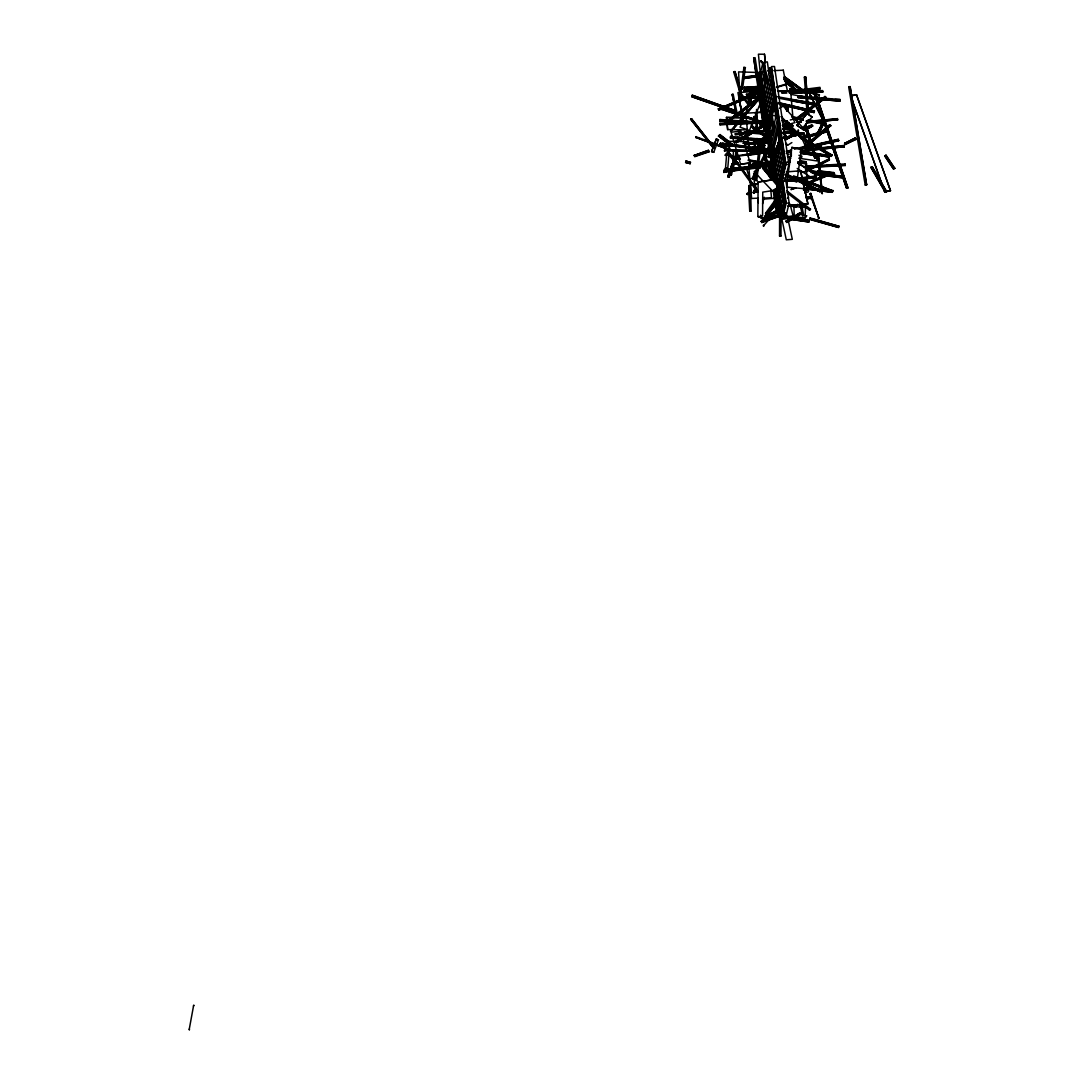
<?xml version="1.0" encoding="UTF-8"?>
<svg xmlns="http://www.w3.org/2000/svg" width="1084" height="1084" viewBox="0 0 1084 1084"><rect width="100%" height="100%" fill="white"/><g stroke="black" fill="none" stroke-linecap="round" stroke-linejoin="round"><path stroke-width="1.5" d="M787.079 133.129L787.174 131.57L804.138 133.115L804.043 134.673L787.079 133.129L804.043 134.673M758.136 182.031L757.838 216.773L762.567 216.014L762.757 192.112L777.038 189.957L777.147 179.131L758.136 182.031L777.147 179.131M777.092 179.05L777.038 189.957M759.667 145.161L759.762 140.635M760.155 167.966L760.304 163.061L759.274 162.966M760.196 167.79L760.304 163.061M760.561 151.272L760.792 140.73M798.122 97.546L798.231 96.002L840.114 99.538L840.005 101.083L798.122 97.546L840.005 101.083M730.44 137.939L730.548 136.408L768.962 139.809L768.868 141.34L730.44 137.939L768.868 141.34M807.255 198.237L811.93 198.629L812.024 197.071L805.819 196.556M749.261 133.278L749.383 131.72L766.212 133.224L766.09 134.782M784.721 181.394L816.374 177.559L816.238 176.001L784.586 179.836M816.374 177.559L816.238 176.001M807.255 189.266L832.2 192.315L832.349 190.77L805.751 187.518M783.176 126.408L789.166 123.657L788.407 122.302L782.418 125.053M789.166 123.657L788.407 122.302M787.58 206.001L805.548 207.491L805.087 218.019L785.48 216.393L785.629 213.318M817.824 172.261L817.973 170.716L833.731 172.546L833.569 174.09L833.731 172.546M817.973 170.716L817.905 171.909L833.664 173.738M812.837 172.6L834.463 175.432L834.639 173.887L808.014 170.405M826.008 175.852L842.715 177.83L842.783 176.624L832.769 175.445M790.087 161.015L790.155 159.863M797.892 162.315L805.778 163.237L805.927 161.706L799.626 160.96M732.649 163.955L734.993 163.86L732.649 163.955L733.516 150.473M734.925 164.185L735.846 150.378M722.621 144.565L768.976 150.676L722.621 144.565L722.703 143.413L767.499 148.928M722.716 144.199L722.798 143.047M768.976 150.676L769.152 149.145L760.778 148.427M725.508 168.183L726.605 154.646L728.868 154.944L727.77 168.467L725.508 168.183L727.77 168.467M784.653 81.219L784.613 80.365M805.209 146.015L829.666 124.809L830.75 125.622L804.992 147.925M763.57 168.21C759.694 162.79 763.217 161.95 764.532 168.074M791.943 219.496L792.147 217.952L809.152 220.431L808.949 221.976L791.943 219.496L808.949 221.976M801.008 153.278L817.268 155.717L816.699 160.893L798.813 158.223M758.244 198.155L751.605 198.453L748.624 164.917L768.502 164.321L769.694 177.803M768.502 164.321L748.61 165.012M755.331 180.364L759.803 141.015L761.253 141.205L756.781 180.554L755.331 180.364L756.781 180.554M777.336 193.765L778.786 193.833L777.336 193.765L777.364 211.082L778.854 210.743L777.364 211.082M746.158 167.221L765.467 163.765L768.339 173.399M751.469 184.7L757.906 183.548L751.456 184.808L746.646 168.819M760.819 148.603L761.93 152.275L747.459 154.863M791.334 152.939L786.727 151.259M793.366 119.226L790.277 119.972M784.504 138.4L800.046 134.131L784.491 138.495M800.155 152.275L829.368 157.126L829.599 155.595L800.399 150.744M791.293 100.812L813.854 104.877L814.111 103.332L777.052 96.666M745.358 67.479L742.567 88.888L741.117 88.78L743.909 67.371L745.385 67.818L743.909 67.371M787.336 179.971L791.835 147.41L801.374 149.199L798.136 172.654L796.875 181.76L787.336 179.971L796.903 181.651M729.18 144.402L718.516 135.961L719.993 134.579L731.998 144.036M718.462 136.299L719.993 134.579M730.508 145.405L732.052 143.684M782.499 129.24L792.811 126.11L791.997 123.942L783.176 126.625M792.811 126.11L791.997 123.942M805.005 148.508L838.623 140.798L838.23 139.267L806.211 146.611M838.623 140.798L838.23 139.267M766.009 163.643L763.15 151.055L764.572 150.879L767.431 163.467L766.009 163.643L763.095 151.394M813.515 91.977L814.965 91.368L847.945 187.925L846.55 188.209L813.515 91.977L814.965 91.368M846.55 188.209L813.569 91.652M749.857 161.272L771.401 165.066L748.285 160.473M748.448 159.7L771.564 164.294L748.366 160.215M806.225 120.947L820.791 123.684L821.062 122.153L808.122 119.728M820.791 123.684L821.062 122.153M806.144 184.7L825.656 176.475L825.466 175.08L805.954 183.291M825.656 176.475L825.466 175.08M749.545 93.78L750.575 93.739M779.816 104.443L814.111 112.56L814.45 111.029L778.515 102.533M870.926 167.505L872.268 166.679L886.671 191.773L885.371 192.275L870.926 167.505L872.268 166.679M885.371 192.275L870.98 167.166M807.702 198.44L808.014 199.307M756.496 168.115L723.814 172.031L723.949 171.231L756.496 166.8M723.949 172.546L723.949 171.231M733.489 164.24L729.193 177.139L727.798 176.746L732.093 163.847L733.434 164.592L732.093 163.847M729.193 177.139L727.852 176.394M759.762 166.353L769.518 165.025L769.518 166.34L763.014 167.234M769.518 166.34L769.518 165.025M771.794 214.808L763.028 219.686L762.16 218.683L779.748 208.562L780.615 209.564L774.708 213.182M763.028 219.686L762.228 218.331M780.548 209.93L779.748 208.562M736.321 162.614L737.201 162.194L736.321 162.614L757.431 192.098L758.299 191.692L737.161 162.37M757.431 192.098L758.339 191.516L737.201 162.194M757.12 167.031L724.424 170.744L724.437 169.429L770.223 164.226L770.209 165.54L765.304 166.096M770.209 165.54L770.223 164.226M756.076 163.345L757.106 163.305L756.076 163.345L756.646 168.264M189.158 1029.732L193.657 1005.274M789.559 91.449L790.06 88.807L801.469 91.124M806.361 92.126L819.409 94.796L818.447 99.945L808.664 97.953M763.678 93.129L765.169 92.723M785.954 221.38L799.897 212.938L800.697 214.307L786.808 222.45L785.954 221.38L799.897 212.938M786.808 222.45L800.751 213.995M784.775 76.896L803.867 90.799L802.946 91.612L783.854 77.709L784.775 76.896L803.867 90.799M802.946 91.612L803.935 90.406M790.385 204.456L795.778 207.261L797.621 204.28M807.607 188.724L804.87 193.006M752.811 128.454L753.759 127.221L767.133 136.327L766.185 137.56L752.811 128.454L753.759 127.221M747.377 155.486L770.128 152.017L770.128 150.717L736.009 155.92M770.128 152.017L770.616 150.378L724.708 149.877L724.464 150.703L770.426 151.719L770.616 150.378M763.285 225.96L780.941 206.339M763.786 226.299L763.434 225.174M780.439 206.001L780.792 207.125M785.48 216.393L805.114 217.925M759.803 141.015L761.253 141.205M735.264 141.828L764.789 123.928L735.264 141.828L736.185 142.79L765.643 125.27M736.185 142.79L765.724 124.89M730.548 136.408L733.814 137.072M768.962 139.809L762.215 139.579M729.749 144.294C727.215 143.644 718.014 149.077 720.657 142.98L724.302 145.351L723.394 146.638M723.177 144.795L723.34 146.34L729.911 145.852M753.61 144.009L767.58 137.573L753.61 144.009L752.797 142.993L766.849 136.178M769.193 141.326L769.355 142.885L769.193 141.326L742.892 143.305M807.458 171.028L829.314 160.147L829.138 158.82L807.268 169.7M829.314 160.147L829.138 158.82M789.586 217.857L794.287 217.952M805.155 191.963C811.239 193.779 808.244 187.085 803.501 189.876M764.803 216.258L766.036 216.976L764.803 216.258L776.334 201.339L777.567 202.058L766.036 216.976M765.507 213.277L766.754 213.982L765.507 213.277L776.794 197.844L777.973 198.887L776.794 197.844M776.334 201.339L777.485 202.41M773.204 190.296L775.25 206.583L777.824 217.125L778.827 217.003L776.239 206.434L774.22 190.269M798.231 96.002L806.523 97.059M840.114 99.538L835.019 99.457M753.19 192.654L754.193 192.925L753.19 192.654L753.827 190.499L754.789 190.933L753.827 190.499M783.326 133.684L783 132.167L795.155 130.243M791.889 142.573L787.594 145.27L785.643 143.224M744.369 87.438L761.131 86.3L761.253 87.858L744.559 88.658L744.369 87.438L761.131 86.3M744.559 88.658L744.437 87.099M759.491 89.376L760.548 89.159L759.491 89.376L756.578 72.533L755.562 72.587L761.144 106.205L762.201 105.975L756.578 72.533L762.201 105.975M761.253 87.858L744.627 88.319M812.024 197.071L807.295 197.017M811.93 198.629L805.778 197.776M722.174 108.779L719.058 110.08L718.34 108.983L758.868 91.706L759.586 92.817L725.277 107.479M719.058 110.08L718.407 108.63M759.518 93.156L758.868 91.706M771.401 165.066L771.645 163.765M784.789 135.73L783.231 133.102M691.7 96.666L735.846 112.018L691.7 96.666L692.242 95.216L736.307 110.92L692.242 95.216M805.927 161.706L799.545 161.34M805.778 163.237L797.973 161.95M800.819 137.56L826.414 130.459L826.943 131.923L801.347 139.037M826.943 131.923L826.414 130.459M757.689 199.578L758.285 202.722M762.58 199.226L777.296 198.074L780.846 216.895L761.266 218.29M805.52 139.66L802.268 139.43M797.702 162.397L805.615 162.966L799.26 162.614M774.748 189.47L775.778 189.456L774.748 189.47L777.973 216.881L779.044 216.692L775.778 189.456L779.952 216.99L780.981 216.949L779.247 206.326L778.176 206.543M742.743 77.14L742.987 78.698L759.491 76.368L759.166 75.148L742.743 77.14L742.987 78.698M759.41 76.707L759.166 75.148M768.421 163.02L769.437 162.939L768.421 163.02L770.968 176.299M761.212 221.393L780.968 214.144L781.523 215.635L761.835 222.559L761.212 221.393L780.968 214.144M761.835 222.559L761.28 221.068M747.621 94.823L762.079 87.953L762.757 89.389L748.366 95.92L747.621 94.823L762.079 87.953M748.366 95.92L747.689 94.484M756.795 148.305L750.44 150.419L749.83 149.267L764.22 144.186L764.748 145.676L759.979 147.261M757.919 151.692L750.223 152.166M750.44 150.419L749.898 148.928M767.187 164.416L752.486 165.324L752.31 164.09L767.486 163.128L764.572 150.879M752.486 165.324L772.093 164.118L766.239 130.378L746.605 131.679L750.209 152.275M764.748 145.676L764.22 144.186M766.131 163.332L752.282 164.185M733.665 71.815L735.06 71.598L733.665 71.815L739.789 92.113L741.185 91.91L735.06 71.598M739.789 92.113L741.266 91.557M767.648 161.475L770.48 161.611L767.648 161.475C766.388 163.874 771.673 164.145 770.48 161.611M690.684 119.335L691.565 118.725L714.234 147.681L713.394 148.115L690.684 119.335L691.565 118.725M713.394 148.115L714.275 147.505M773.61 162.898L775.114 162.478L773.61 162.898L771.469 150.635L772.987 150.215M769.518 163.494L770.534 163.454L771.903 173.128L770.873 173.155L769.748 165.066M770.534 163.454L771.903 173.128M770.873 173.155L771.93 172.952M805.398 149.321L843.88 145.5L844.138 146.746L802.241 151.218L802.052 149.646M843.88 145.5L844.07 147.072M771.456 149.646L772.892 149.565L771.456 149.646L773.881 163.996M766.524 153.25L769.206 154.213L766.524 153.25L767.079 151.774M762.58 203.9L764.166 197.193M739.884 96.896L759.694 97.506L758.394 72.492L738.583 71.883L739.884 96.896L759.667 97.614M740.657 131.11L731.063 132.234L740.589 164.185L750.209 162.952L740.589 164.185M774.003 178.155L772.648 175.12L774.071 174.443L776.103 178.995M776.022 179.334L774.071 174.443M801.225 158.427L801.943 156.299L798.908 155.337M817.268 155.717L800.981 153.427M757.608 72.614L756.578 72.669M785.521 216.095L784.003 216.488L785.521 216.095L785.019 212.749M760.141 72.696L776.049 179.754M771.13 149.809L771.09 138.86L771.13 149.809L772.662 149.565L771.212 149.47M778.298 190.838L778.786 194.537M781.523 216.556L783.041 216.163L781.523 216.556L777.377 187.776M742.676 120.094L739.288 98.265L758.908 97.506L764.125 131.029M746.849 113.237L741.957 113.549L737.919 92.601L757.445 91.3L761.496 112.262L754.979 112.695M760.209 72.831L775.927 179.89M758.881 97.614L739.261 98.373M761.496 112.262L741.984 113.454M746.768 193.833L747.526 194.483L746.768 193.833L748.488 192.261L749.207 193.074L747.526 194.483M749.207 193.074L747.567 194.307M785.317 213.074L785.778 216.556L781.334 216.705L777.187 188.115M759.03 72.438L760.047 72.398L759.03 72.438L763.963 106.069L765.019 105.866L763.963 106.069M769.22 139.362L768.149 139.565L769.328 139.375L773.786 173.02L772.77 173.047L770.29 154.633M772.77 173.047L769.206 146.096M810.033 194.253L810.818 193.358L818.908 218.345L810.033 194.253L810.818 193.358M818.312 218.453L819.111 217.559M753.665 57.764L755.819 72.303L757.337 71.91L755.087 57.709L753.665 57.764L755.819 72.303M685.603 162.465L690.142 163.616L685.603 162.465L685.996 160.96L690.44 162.451M685.996 160.96L688.936 162.072M694.207 155.459L708.448 150.324L708.99 151.814L694.844 156.597L694.207 155.459L708.448 150.324M694.844 156.597L694.288 155.12M736.957 117.316L732.174 94.444L733.177 94.362L737.974 117.235M733.177 94.362L732.12 94.62M725.21 155.175L728.475 151.679L728.746 152.858L725.21 155.175L728.475 151.679M725.67 155.554L728.936 152.058M762.96 64.146L760.873 60.989L763.624 63.035M761.334 60.677L760.683 61.788M760.074 70.948L758.407 54.2L764.491 54.227L765.331 62.601M764.491 54.227L765.29 62.736M761.225 77.56L760.48 72.506L762.797 63.265L764.22 63.224L764.965 68.278L763.543 68.319L761.307 78.089L762.052 83.143L764.356 73.902L763.61 68.834L765.047 68.793L765.792 73.847L764.356 73.902M748.827 131.841L734.938 133.779L735.331 134.972L749.315 132.695L748.922 131.503M764.843 92.343L763.407 92.384L762.946 89.24L765.182 79.471L766.605 79.43L765.86 74.376L764.437 74.417L762.133 83.671L762.879 88.725L764.301 88.671M752.201 123.427L752.73 127.262L751.7 127.289L751.388 124.552M763.407 92.384L765.711 83.129L767.147 83.089M767.336 82.492L765.819 82.885L767.391 82.926M767.309 83.278L765.873 83.319L765.9 82.533M769.952 67.831L770.683 72.885L764.315 98.481L763.57 93.427L769.952 67.831L771.374 67.791L772.12 72.845L771.32 76.043M757.052 123.617L757.174 126.774L756.144 126.733M757.174 126.774L757.011 123.793M765.128 104.064L771.51 78.468L772.946 78.427L772.201 73.373L770.765 73.414L764.383 99.01L765.128 104.064L766.564 104.01M765.954 109.633L772.336 84.051L773.759 84.01L773.014 78.942L771.591 78.996L765.209 104.579L765.954 109.633L767.377 109.592M772.214 82.154L773.014 78.942M766.022 110.161L772.404 84.566L773.841 84.525L774.586 89.579L773.149 89.62L766.767 115.216L766.022 110.161L767.458 110.121M768.068 124.01L767.675 121.313L774.044 95.731L775.48 95.677L775.873 98.387L769.505 123.969L768.068 124.01L775.399 95.162L774.667 90.108L773.231 90.148L766.849 115.731L767.594 120.785L769.03 120.744M767.594 120.785L773.976 95.202L773.231 90.148M776.13 107.899L774.694 107.939L775.331 105.392L776.767 105.351L776.022 100.297L774.599 100.338L773.962 102.885L776.063 117.275L776.09 112.682M772.201 116.476L770.765 116.516L768.461 125.771L769.206 130.825L770.629 130.785M774.301 103.928L774.613 102.682L776.266 117.262M774.017 127.898L772.201 115.609L774.599 106.029M769.206 130.825L771.51 121.571L770.765 116.516M777.201 115.134L775.765 115.175L776.401 112.628L777.838 112.573L776.849 105.866L775.412 105.907L774.775 108.468L776.212 108.427M771.551 136.963L770.114 137.004L769.274 131.34L771.591 122.099L773.014 122.058L772.255 125.134M755.033 192.437L753.678 173.44M772.174 124.619L772.946 121.53L771.51 121.571M756.063 192.464L755.521 184.443M770.114 137.004L772.418 127.763L771.591 122.099M771.076 144.497L770.331 139.443L776.713 113.847L778.149 113.806L778.895 118.861L777.458 118.901L771.158 145.012L771.754 149.023L773.177 148.982L779.559 123.4L778.976 119.389L777.54 119.43L778.122 123.44L771.754 149.023M776.063 117.275L774.897 106.015M771.93 135.419L773.461 129.253M779.816 132.912L779.708 125.297L778.271 125.351L777.635 127.898L779.735 142.275L777.784 128.942M772.526 149.213L772.878 155.839L772.526 149.213L773.962 149.172L774.396 156.313M775.548 159.063L773.962 148.318L778.678 129.443M779.071 127.858L779.708 125.297M773.962 149.172L773.949 153.264M778.461 133.481L778.271 125.351M773.353 154.795L773.8 162.017L775.223 161.977L775.616 160.418L774.775 154.755L773.353 154.795L773.8 162.017M790.06 88.807L801.428 91.273M779.884 133.44L780.521 130.879L779.098 130.92L780.087 137.641L779.45 140.188L780.873 140.148L781.51 137.587L780.521 130.879M780.128 135.649L776.984 148.223L773.962 148.318M774.762 169.51L781.144 143.915L782.58 143.874L781.835 138.82L780.399 138.86L774.017 164.456L774.762 169.51L776.198 169.47M778.515 149.592L780.087 143.305M781.036 142.018L781.835 138.82M773.868 178.074L773.122 172.884L774.152 172.844L774.897 178.033M775.588 175.08L774.843 170.025L781.225 144.443L782.648 144.402L783.393 149.457L781.957 149.497L775.588 175.08L777.011 175.039M774.152 172.844L773.082 173.061M776.212 179.402L775.656 175.608L782.038 150.012L783.475 149.971L784.22 155.026L782.784 155.066L776.808 179.063M783.488 128.305L786.103 137.072L792.025 136.232L788.569 124.416L782.648 125.243M786.103 137.072L783.529 128.156M776.876 179.592L782.865 155.595L784.288 155.554L785.033 160.608L784.233 163.806M770.101 215.323L775.019 214.984C777.662 218.562 768.502 218.927 770.114 215.228L775.019 214.984M778.027 183.047L783.61 160.649L782.865 155.595M778.095 183.562L783.678 161.177L785.114 161.123L785.629 164.619L782.038 179.009M779.247 190.201L777.811 190.242L784.193 164.66L783.678 161.177M777.973 191.299L780.954 179.321L782.391 179.28L783.122 184.334L781.699 184.375L778.719 196.353L777.973 191.299L779.396 191.245M781.022 178.901L781.049 178.115L785.494 177.979L788.895 164.362L774.491 66.503L771.469 66.585L785.873 164.456L782.458 178.846L780.954 178.453L782.54 178.508L786.171 203.169L782.851 216.502L784.437 216.461L785.114 213.738L786.537 213.697L789.193 203.087L785.494 177.979M795.331 119.484L796.361 120.419L825.994 97.411L824.978 96.462L796.767 118.115M792.025 136.232L786.144 136.923M783.204 192.898L783.949 189.917L783.204 184.863L781.767 184.903L778.786 196.868L779.531 201.922L780.968 201.881M779.531 201.922L782.513 189.957L781.767 184.903M782.594 190.472L779.613 202.451L780.358 207.505L783.339 195.526L782.594 190.472L784.03 190.432L784.775 195.486L784.03 198.48M778.312 206.516L779.382 206.299L778.312 206.516L777.797 203.169M781.171 213.087L784.166 201.109L785.588 201.068L784.843 196.014L783.42 196.055L780.426 208.02L781.171 213.087L782.607 213.033M779.599 217.342L781.036 217.45L779.599 217.342L779.545 236L780.981 236.109L781.036 217.45M784.098 199.009L784.843 196.014M781.252 213.602L784.233 201.638L785.67 201.583L782.946 215.31L781.51 215.35L781.252 213.602L782.689 213.562M781.51 215.35L784.233 201.638M781.808 218.833L787.811 218.345L781.808 218.833L786.306 239.808L792.309 239.32L787.811 218.345M779.545 236L781.076 235.77M819.369 94.931L806.32 92.275M792.147 217.952L799.789 219.415M824.978 96.462L825.913 97.75M809.152 220.431L802.878 219.876M838.989 225.946L838.569 227.45L809.707 219.442L810.127 217.938L838.908 226.285M810.127 217.938L809.707 219.442M829.368 157.126L800.249 151.936M851.197 97.492L884.625 191.732L890.465 190.662L856.509 94.715L852.132 95.514M844.585 143.413L855.181 138.047L855.886 139.457L845.385 144.484L844.585 143.413L855.181 138.047M845.385 144.484L844.68 143.074M805.426 166.109L845.073 163.955L845.208 165.513L805.561 167.668M845.208 165.513L845.073 163.955M842.715 177.83L814.409 174.131M838.569 227.45L809.789 219.103M884.625 191.732L851.225 97.357M890.465 190.662L856.509 94.715M726.605 154.646L728.868 154.944M746.375 94.362L747.418 94.051L750.264 103.685M754.965 123.088L755.968 122.953M759.627 123.088L760.656 123.048L759.627 123.088L760.209 127.085L761.266 126.882L760.209 127.085M749.003 185.811L750.521 185.54L751.171 210.946L749.735 210.865L749.003 185.811L750.521 185.54M749.735 210.865L749.085 185.459M751.171 210.946L749.816 210.526M768.122 156.868L768.502 155.622L771.198 156.543L770.819 157.79L768.122 156.868L770.819 157.79M770.9 172.546L771.93 172.519L770.9 172.546L771.483 177.546M776.279 206.556L775.29 206.421M799.518 161.462L800.71 160.432L802.688 162.586M725.589 122.329L759.599 96.801L760.589 97.777L734.722 117.248M752.147 96.679L761.564 99.958L749.491 130.487L740.074 127.207L752.174 96.584M732.377 117.289L759.599 96.801M837.39 118.834L806.333 121.408M806.537 122.966L837.756 119.701L806.618 122.627M884.734 156.055L886.048 155.175L894.747 168.454L893.514 168.996L884.734 156.055L886.048 155.175M893.514 168.996L884.815 155.717M738.705 122.79L730.535 131.232L757.54 100.676L740.9 120.283M731.036 131.557L757.54 100.676M730.44 174.524L731.456 174.795L730.44 174.524L733.461 163.183M730.535 131.232L757.025 100.351M690.142 163.616L690.522 162.112M718.502 139.673L713.746 152.343L711.592 151.611L716.348 138.942L718.421 140.012L716.348 138.942M713.746 152.343L711.673 151.272M738.516 131.137L740.02 130.636L740.982 134.768L739.573 134.917L738.516 131.137L740.02 130.636M739.573 134.917L738.611 130.771M765.453 121.164L763.285 105.934L764.315 105.907L769.179 139.538M764.315 105.907L763.244 106.096M762.96 114.457L764.383 114.389L762.96 114.457L769.775 153.779L771.198 153.711L764.383 114.389M769.775 153.779L771.293 153.359M740.047 93.644L740.955 93.075L748.922 104.294M748.055 104.687L740.087 93.468M802.39 215.946L800.073 204.09M803.813 215.838L801.496 203.982M801.171 138.63L831.238 156.353L832.065 155.026L803.434 138.142M831.238 156.353L832.065 155.026M193.955 1005.342L193.453 1006.006M189.47 1029.8L189.361 1029.001M726.497 117.478L746.226 117.709L747.337 129.931L727.649 129.592L726.497 117.478L746.226 117.709M727.649 129.592L726.524 117.37M729.627 150.703L728.773 141.259L729.654 150.608M744.247 90.067L760.968 89.064L761.158 90.297L744.437 91.286L744.247 90.067L752.567 89.728M744.437 91.286L744.329 89.728M734.261 160.161L736.795 150.568M731.456 174.795L737.852 150.662M760.968 89.064L761.076 90.622M748.448 141.692L728.746 141.354M749.356 150.947L748.475 141.597M781.943 216.285L783.475 215.906L781.943 216.285L781.55 212.6M800.548 170.771L807.905 204.036L788.759 205.459L807.932 203.928L800.548 170.771L786.171 171.936M804.138 133.115L799.423 133.047M799.206 181.069L799.586 179.958M781.239 116.693L801.049 138.318L808.407 133.86L783.163 106.015L779.45 108.386M806.523 163.765L798.312 163.074M764.274 123.766L721.443 109.213L764.383 123.386L719.966 121.056L764.193 123.684M721.836 108.156L766.252 123.224L721.836 108.156L721.334 109.592M760.982 106.002L761.998 105.988L760.982 106.002L764.193 131.286M767.486 135.676L765.981 123.915M805.751 123.752L816.076 157.776L814.68 157.912L804.87 125.487M802.485 180.798L832.512 191.895L793.109 176.936L793.556 175.865L832.959 190.825L802.932 179.727M797.201 168.44L812.81 178.521M812.756 178.67L816.184 174.714L797.729 162.803M791.835 147.41L801.374 149.199M754.234 192.762L754.83 190.757M785.521 175.256L820.087 191.773L785.629 174.903M786.225 173.86L820.683 190.73L799.64 180.676M761.347 72.154L759.925 72.208L763.543 93.075L764.965 93.021M763.543 93.075L760.033 71.869M814.111 103.332L791.456 99.606M813.854 104.877L778.502 98.156M790.602 91.056L777.485 90.812M786.483 109.877L786.117 106.882L787.54 106.815L788.136 111.137L787.54 106.815M786.713 111.205L786.117 106.882M823.339 121.191L807.797 90.216L823.894 121.015M808.352 90.053L807.566 91.002M834.463 175.432L811.279 172.058M730.101 150.215L695.833 137.37L730.155 150.053M696.091 136.76L730.426 149.429M832.2 192.315L805.697 188.724M724.532 151.218L724.708 149.877M784.003 79.024L796.903 90.162L783.895 79.349M751.957 178.575L753.272 179.172L751.957 178.575L769.816 144.131L771.022 145.08L769.816 144.131M797.648 133.63L785.697 139.497L784.83 138.481L798.393 131.503M785.697 139.497L796.266 133.982M802.743 129.687C810.195 123.793 819.409 123.861 805.114 129.972M783.244 70.203L773.813 70.636M787.418 91.056L783.271 70.108M769.532 124.443L768 124.823L769.45 132.804M764.41 119.172L764.884 122.668L765.927 122.546L719.979 119.511L719.966 121.056M727.798 176.746L732.039 164.185M764.884 122.668L765.914 122.37L762.445 122.411M765.832 123.779L765.846 122.235M785.575 84.186L785.561 85.473L785.575 84.186L776.334 86.991M804.369 77.194L805.805 77.249L804.369 77.194L807.092 113.82L808.529 113.874L805.805 77.249M807.092 113.82L808.637 113.549M791.591 93.265L822.634 92.167L822.526 90.595L789.843 91.761M822.634 92.167L822.526 90.595M765.873 124.294L766.361 122.844M711.592 151.611L716.253 139.28M768.502 155.622L771.198 156.543M695.779 137.546L696.145 136.584M761.767 123.061L719.979 124.782L719.735 123.549L756.632 121.706M719.979 124.782L719.857 123.224M764.992 121.354C766.252 124.497 763.014 118.617 759.979 121.571M814.45 111.029L778.393 102.845M814.111 112.56L778.326 103.739M816.835 145.839L817.363 147.302L821.428 146.015L820.724 144.971L816.835 145.839L817.363 147.302M820.724 144.971L821.252 146.435M769.206 154.213L769.762 152.749L766.998 152.112M735.846 112.018L736.388 110.568M832.512 191.895L833.068 190.459M817.797 157.478L818.745 156.733L822.336 193.562L817.797 157.478L818.745 156.733M821.726 193.535L818.135 156.706M812.187 116.869L801.984 128.725L796.903 125.365L807.106 113.508L812.119 117.031L807.106 113.508M801.984 128.725L796.97 125.202M816.848 134.267L822.81 122.302L824.165 122.6L818.257 134.999L816.848 134.267L818.257 134.999M816.889 134.687L822.81 122.302M818.217 134.565L824.165 122.6M753.272 179.172L771.13 144.728M820.087 191.773L820.791 190.391M766.822 213.643L778.041 198.548M766.103 216.61L777.567 202.058M796.903 125.365L807.024 113.671M757.052 141.137L758.231 145.581L757.052 141.137L758.57 140.703L759.735 145.148L758.231 145.581M758.57 140.703L759.599 145.297M719.749 144.267L720.657 142.98M724.302 145.351L723.38 146.286L719.749 143.915M777.648 185.594L778.813 184.89M809.585 210.269L810.412 208.941L809.585 210.269L786.916 192.708M766.185 137.56L767.066 136.706L753.678 127.587M767.011 126.191L768.312 125.568L770.331 137.912C767.729 140.839 765.29 125.852 768.312 125.568M769.017 138.535L770.331 137.912M784.843 76.517L783.922 77.33L803.014 91.232M797.011 89.823L796.062 90.65L785.67 82.005M829.666 124.809L801.374 148.928L802.458 149.741L830.75 125.622M780.494 185.093L762.011 165.581L754.288 171.8L772.77 191.312L780.439 184.998M754.342 171.895L762.066 165.662M796.672 118.454L806.076 111.245M808.772 109.186L818.176 101.964M796.442 120.08L825.994 97.411M772.689 180.283L763.109 168.643L764.071 167.464L780.046 186.868M763.109 168.643L764.071 167.464M787.39 198.087L788.556 197.207L787.58 198.386M760.589 97.777L726.646 122.98L725.67 122.004M727.608 153.4L728.787 152.587L737.947 163.128L736.781 163.955L727.716 153.725L728.787 152.587M737.838 162.803L736.781 163.955M808.434 133.766L801.049 138.318L800.399 137.736M785.155 140.161L788 138.467M792.241 136.083L796.51 133.549M762.16 218.683L779.694 208.914M763.082 219.334L780.615 209.564M804.721 171.57L801.442 172.6M807.634 170.12L829.504 159.24M808.542 169.876L828.948 159.727M802.865 129.308L811.835 124.917M784.83 138.481L793.786 134.077M803.745 130.324L812.702 125.934M845.466 144.145L855.981 139.118M752.797 142.993L758.394 140.419M761.185 139.131L766.781 136.557M782.404 125.459L788.393 122.709M783.204 126.001L789.193 123.251M748.448 95.582L762.838 89.051M748.109 104.511L748.976 104.132M893.595 168.657L894.842 168.115M793.935 188.345L790.941 189.619L795.791 188.115M803.298 184.958L825.818 175.472M807.295 183.67L825.303 176.082M718.34 108.983L758.8 92.045M719.126 109.741L759.586 92.817M885.425 191.936L886.726 191.434M761.903 222.234L781.591 215.31M694.925 156.259L709.085 151.462M749.83 149.267L764.139 144.524M750.507 150.08L764.83 145.337M776.605 87.479L785.846 84.674M784.599 126.503L791.957 124.267M782.553 128.915L792.851 125.785M805.534 136.625L808.732 135.744M811.93 134.85L821.536 132.18M801.428 138.63L827.024 131.53M782.499 122.099L787.16 120.825M782.485 122.207L787.147 120.934M785.575 125.094L794.884 122.641L793.38 119.118M786.713 151.353L791.388 149.971M794.491 149.226L805.385 146.15L800.046 134.131M772.648 175.12L773.99 174.781M806.157 146.95L838.176 139.606M805.06 148.169L838.677 140.459M817.539 146.882L821.428 146.015M758.366 145.432L759.735 145.148M846.604 187.884L848 187.6M852.092 95.649L856.482 94.85M884.666 191.583L890.492 190.513M747.946 150.906L757.608 149.077M742.621 132.858L747.283 132.099M741.456 134.308L747.675 133.291M782.919 132.533L785.968 132.045M789.003 131.57L793.556 130.852M783.393 133.318L798.596 130.92L798.19 129.768M792.431 132.248L795.48 131.774M734.532 156.679L770.426 151.719M735.86 156.706L739.112 156.204M747.228 154.971L769.979 151.503M734.383 157.465L739.261 156.719M784.098 125.175L788.529 124.552M724.085 171.746L756.632 167.315M759.898 166.868L769.654 165.54M723.814 172.031L756.361 167.6M762.879 166.719L767.757 166.055M848.691 86.801L850.141 86.612L866.658 184.836L865.222 185.025L848.704 87.126L850.141 86.612M866.644 184.51L865.222 185.025M785.71 91.693L819.992 87.343L820.168 88.793L789.288 92.709M789.138 92.723L820.168 88.793M775.223 206.556L776.239 206.434M777.851 216.949L778.868 216.827M744.315 77.289L759.098 75.501M743.068 78.36L759.491 76.368M776.252 180.838L779.586 180.432M784.762 180.134L788.095 179.727M791.428 179.321L816.415 176.299M776.212 182.098L779.545 181.706M784.545 181.096L816.198 177.261M761.212 89.118L760.182 89.403L761.212 89.118L765.927 122.546M783.678 136.76L786.767 136.408M783.827 137.275L786.903 136.923M770.345 164.741L724.437 169.429M730.833 169.483L724.424 170.744M734.112 169.118L742.283 168.183M748.827 167.437L752.093 167.071M766.822 165.391L770.087 165.025M739.667 134.552L741.063 134.416M805.331 149.633L808.678 149.307M812.024 148.969L830.425 147.153M833.772 146.814L842.132 145.988M802.323 150.893L844.138 146.746M796.496 122.329L801.415 121.869M798.054 122.519L801.333 122.207M816.076 120.825L822.634 120.216M827.553 119.755L835.75 118.983M814.789 157.532L816.184 157.397M783.542 137.898L789.951 137.397M783.529 138.007L786.727 137.749M747.757 143.291L767.472 141.801M723.407 146.001L729.993 145.5M744.776 144.389L767.784 142.654M747.987 144.497L767.716 143.007M778.502 91.015L785.372 91.07L778.624 91.544M802.485 215.594L803.908 215.499M771.469 150.635L772.906 150.554M806.997 166.367L821.862 165.554M826.821 165.283L838.379 164.646M805.642 167.329L845.303 165.174M786.022 107.208L787.445 107.14M786.808 110.893L788.231 110.825M767.513 70.921L770.697 70.677M751.876 96.368L760.101 96.015L759.532 91.774L749.667 92.208L750.236 96.449M719.735 123.549L724.749 123.346M731.429 123.061L741.456 122.655M759.843 121.896L764.857 121.679M720.115 124.457L765.25 122.6M744.532 90.961L761.158 90.297M769.45 124.362L767.946 124.755L769.423 124.782M769.383 124.701L767.946 124.755L763.732 92.79M755.914 71.964L757.337 71.91M784.816 127.79L792.634 127.492M787.865 128.034L792.553 127.858M783.569 129.701L794.518 129.281M789.748 129.823L794.436 129.646M764.152 130.934L744.505 131.787L762.499 131.096M767.77 151.638L769.897 151.53L769.179 146.719M784.938 91.923L781.672 92.045L781.903 93.265L786.808 93.088M789.721 92.099L794.626 91.923M804.423 91.571L822.404 90.948M790.073 92.98L822.756 91.828M763.651 92.723L765.06 92.682M781.361 216.556L785.819 216.421M760.48 72.506L761.916 72.465M770.683 72.885L772.12 72.845M766.686 79.959L765.25 79.999L765.873 83.319M762.946 89.24L764.383 89.2M763.57 93.427L764.992 93.387M773.976 95.202L775.399 95.162M775.873 98.387L774.45 98.427L774.044 95.731M772.201 115.609L775.223 115.527L775.67 118.59M778.122 123.44L779.559 123.4M772.418 127.763L773.854 127.722M779.017 130.405L780.453 130.365M769.274 131.34L770.71 131.299M780.087 137.641L781.51 137.587M770.331 139.443L771.767 139.402M771.158 145.012L772.594 144.971M773.271 154.267L774.708 154.226M774.179 160.459L775.616 160.418M783.61 160.649L785.033 160.608M784.193 164.66L785.629 164.619M785.873 164.456L788.895 164.362M774.843 170.025L776.266 169.985M775.656 175.608L777.092 175.567M782.513 189.957L783.949 189.917M783.339 195.526L784.775 195.486M763.204 198.101L771.496 197.762L770.738 189.497M786.171 203.169L789.193 203.087M784.491 203.372L785.927 203.331M724.776 150.391L770.683 150.893M747.404 150.961L770.128 150.717M781.713 120.446L784.992 120.514M781.672 120.541L784.951 120.609M803.488 189.971L808.447 190.066M755.074 192.261L756.104 192.288M767.675 162.695L770.507 162.844M723.136 120.067L736.239 120.852M742.784 121.245L754.261 121.923M800.805 150.839L805.561 151.177L805.548 139.565M797.485 171.367L805.629 171.95L805.615 162.966M809.884 97.343L818.257 98.048M821.604 98.332L831.658 99.172M786.808 162.099L790.128 162.261M749.342 132.939L766.171 134.443M737.147 137.37L747.174 138.251M750.521 138.549L758.868 139.294M788.624 132.058L796.334 132.763M759.789 139.131L760.819 139.226M817.892 171.055L833.637 172.884M811.144 172.532L842.864 176.285M812.729 173.074L817.742 173.657M822.742 174.253L826.089 174.646M815.995 174.673L822.675 175.459M805.642 187.857L812.295 188.67M818.948 189.483L825.588 190.296M809.585 170.947L831.211 173.779M722.703 143.413L732.635 144.714M735.955 145.148L749.193 146.896M752.499 147.329L757.472 147.993M786.374 151.083L791.252 151.814M786.347 151.232L791.225 151.963M787.458 156.381L790.71 156.855M801.93 151.353L827.891 155.662M735.196 157.37L740.169 158.237M735.115 157.885L740.087 158.752M735.033 158.142L740.006 159.009M734.952 158.657L739.911 159.524M791.943 116.693L803.271 118.82M791.862 117.031L799.951 118.549M809.653 120.378L820.981 122.492M793.38 118.183L803.081 119.999M807.932 120.907L820.873 123.346M793.285 118.522L803 120.338M790.737 94.294L805.439 97.14M822.851 122.736L824.206 123.034M811.645 218.724L837.309 225.838M786.157 153.278L789.193 154.24M784.83 174.849L787.797 175.798M790.778 176.746L796.713 178.643M785.941 176.421L797.824 180.229M786.117 174.212L796.645 179.239M803.352 138.481L813.366 144.389M816.238 146.069L819.097 147.763M821.957 149.443L831.984 155.351M801.252 138.305L831.32 156.015M790.643 158.223L787.797 156.381L790.588 158.372M797.689 162.952L816.13 174.863M720.67 143.332L724.315 145.703M752.879 128.075L766.252 137.18M719.939 134.931L727.974 141.001M718.516 135.961L730.562 145.066M829.639 125.175L830.71 126.001M786.591 190.676L810.575 209.253M785.561 82.343L794.653 89.904M759.532 97.126L760.507 98.102M735.331 141.448L736.266 142.41M760.873 60.989L763.434 63.834M785.67 143.061L787.621 145.12M781.266 116.598L799.572 136.476M728.895 152.912L737.947 163.128M811.713 125.297L812.58 126.313M784.951 138.102L785.819 139.118M762.919 168.345L779.952 189.036M776.943 185.459L780.141 189.334M799.843 213.236L800.697 214.307M786.008 221.082L786.862 222.139M752.879 142.614L753.678 143.63M691.524 118.901L714.234 147.681M690.725 119.159L713.435 147.939M855.1 138.386L855.886 139.457M762.011 88.278L762.757 89.389M885.967 155.527L894.747 168.454M872.214 167.004L886.671 191.773M708.353 150.662L708.99 151.814M780.9 214.469L781.523 215.635M807.797 90.216L823.569 120.419M762.553 163.481L764.545 167.912M772.729 174.781L774.762 179.334M814.911 91.693L847.945 187.925M810.222 193.467L818.908 218.345M805.642 124.145L816.076 157.776M804.748 125.866L814.68 157.912M734.979 71.951L741.185 91.91M740.684 131.001L750.182 163.061M754.071 116.53L755.494 121.354M754.03 116.706L755.453 121.516M746.415 94.186L749.749 105.433M739.925 130.988L740.982 134.768M790.101 204.334L793.081 215.811L787.065 216.854L786.225 213.48M837.471 118.495L837.675 120.053M794.911 131.652L795.9 136.205M732.174 94.444L737.012 117.14M801.984 149.971L802.241 151.218M799.992 204.429L800.669 207.722M769.437 162.939L772.296 177.871M777.567 199.741L780.832 216.99M760.67 215.16L761.239 218.399M773.109 150.554L773.651 153.535M773.014 150.703L773.556 153.671M768.122 124.484L770.602 139.186L770.019 135.988M789.301 126.733L790.141 131.394M764.301 114.728L771.198 153.711M771.551 150.297L773.691 162.559M757.648 72.452L760.507 89.322M756.618 72.506L759.532 89.213M764.057 151.326L765.86 161.841M850.141 86.937L866.658 184.836M767.797 125.446L769.816 137.79M767.526 126.3L769.288 137.112M760.656 123.048L761.225 127.045M763.963 143.657L765.277 151.882M762.675 142.058L764.261 151.923M776.307 178.21L774.071 164.009L776.225 178.562M739.288 98.265L742.689 119.985M776.767 189.578L779.342 206.475M773.122 172.884L773.908 177.912M775.697 189.781L777.011 198.142M772.838 147.587L773.583 152.6M760.006 72.574L764.979 106.029M775.575 104.105L775.941 106.639M776.605 111.11L776.998 113.793M770.765 73.414L771.51 78.468M771.591 78.996L772.336 84.051M772.404 84.566L773.149 89.62M774.599 100.338L775.331 105.392M775.412 105.907L776.401 112.628M776.713 113.847L777.458 118.901M780.399 138.86L781.144 143.915M781.225 144.443L781.957 149.497M782.038 150.012L782.784 155.066M779.572 135.595L780.033 138.657M775.101 106.015L775.588 109.349M778.298 127.695L778.786 131.029M779.518 136.028L780.25 141.028L779.315 136.028M778.095 127.695L778.827 132.695M768.99 73.184L767.336 61.924L764.315 62.018L767.106 80.921M776.7 146.774L777.675 153.467M780.954 179.321L781.699 184.375M783.42 196.055L784.166 201.109M775.507 148.494L776.74 156.855M762.797 63.265L763.543 68.319M764.437 74.417L765.182 79.471M772.784 146.313L773.177 148.982M777.296 186.76L777.811 190.242M768 138.711L768.434 142.085M763.285 105.934L767.458 134.375M765.941 124.511L767.418 134.552M765.792 130.73L764.599 122.709L765.629 122.682L764.559 122.885L765.751 130.893M768.393 148.359L768.868 151.557L768.353 148.562M779.369 197.532L780.006 202.898M780.575 205.906L780.981 209.591M760.412 90.893L763.949 116.015M755.995 150.459L754.41 138.942L753.38 138.969L754.979 150.486M771.93 172.519L772.756 178.982M761.998 105.988L765.263 131.11M765.914 136.137L766.347 139.484M761.957 106.164L765.223 131.286M765.873 136.313L766.307 139.66M750.778 95.148L751.497 101.476M749.749 95.189L750.656 103.102M818.406 157.519L822.336 193.562M777.784 142.6L778.624 150.798M776.767 145.69L777.269 150.608M719.979 119.511L720.088 120.69M790.629 90.961L793.041 119.01M805.697 77.56L808.529 113.874M742.567 88.888L741.117 88.78M756.51 109.403L756.93 120.46M756.578 112.736L756.889 120.636M755.589 112.506L756.104 126.896M793.84 204.754L794.247 216.231M770.399 161.95L770.426 163.183M806.55 163.657L806.997 188.901L787.296 187.22L787.187 180.418M772.621 146.53L772.58 149.904M778.786 193.833L778.813 211.136M791.334 150.039L791.334 156.082M758.543 216.57L759.518 216.976L758.543 216.57M768.881 69.254L768.691 70.04L768.881 69.254M755.209 152.139L756.226 152.112L755.209 152.139M787.987 216.827L789.423 216.827L787.987 216.827M805.954 216.841L806.631 215.824L805.954 216.841M757.621 138.617L756.591 138.562L756.632 139.606L757.662 139.66L757.621 138.617M773.014 149.592L772.513 146.245L773 149.592"/></g></svg>
